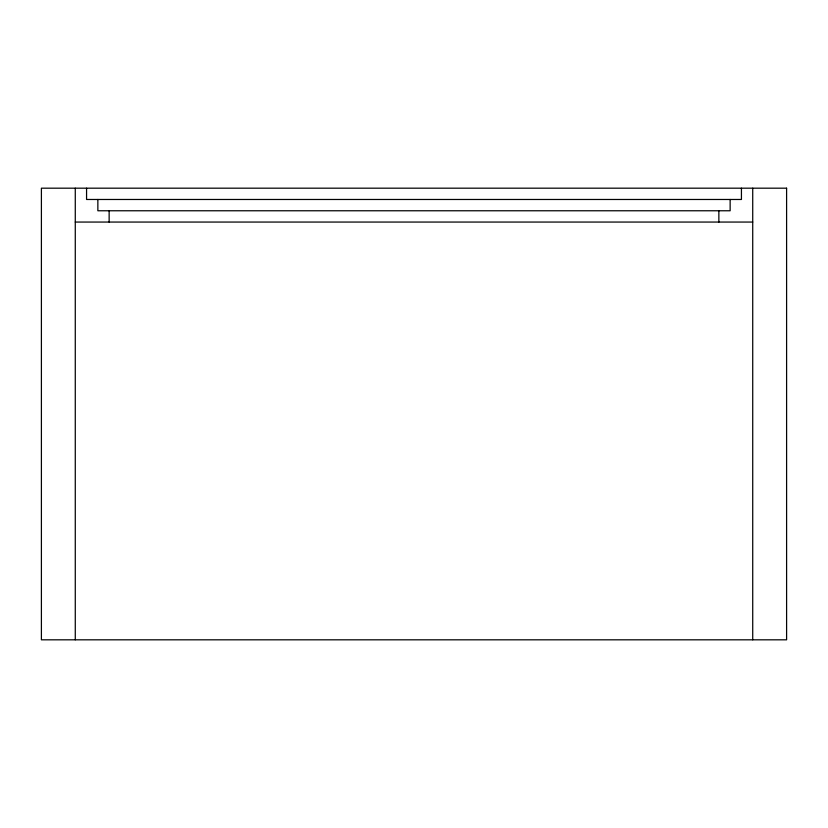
<?xml version="1.0" encoding="UTF-8"?>
<svg xmlns="http://www.w3.org/2000/svg" width="828" height="828" viewBox="0 0 828 828"><rect width="100%" height="100%" fill="white"/><g stroke="black" fill="none" stroke-linecap="round" stroke-linejoin="round"><path stroke-width="1.24" d="M75.276 222.059L752.724 222.059M752.724 188.184L752.724 639.816M741.433 188.184L741.433 199.476L86.567 199.476L86.567 188.184M730.141 199.476L730.141 210.767L97.859 210.767L97.859 199.476M718.859 210.767L718.859 222.059M109.141 210.767L109.141 222.059M75.276 188.184L75.276 639.816M786.6 188.184L41.4 188.184L41.4 639.816L786.6 639.816L786.6 188.184"/></g></svg>
